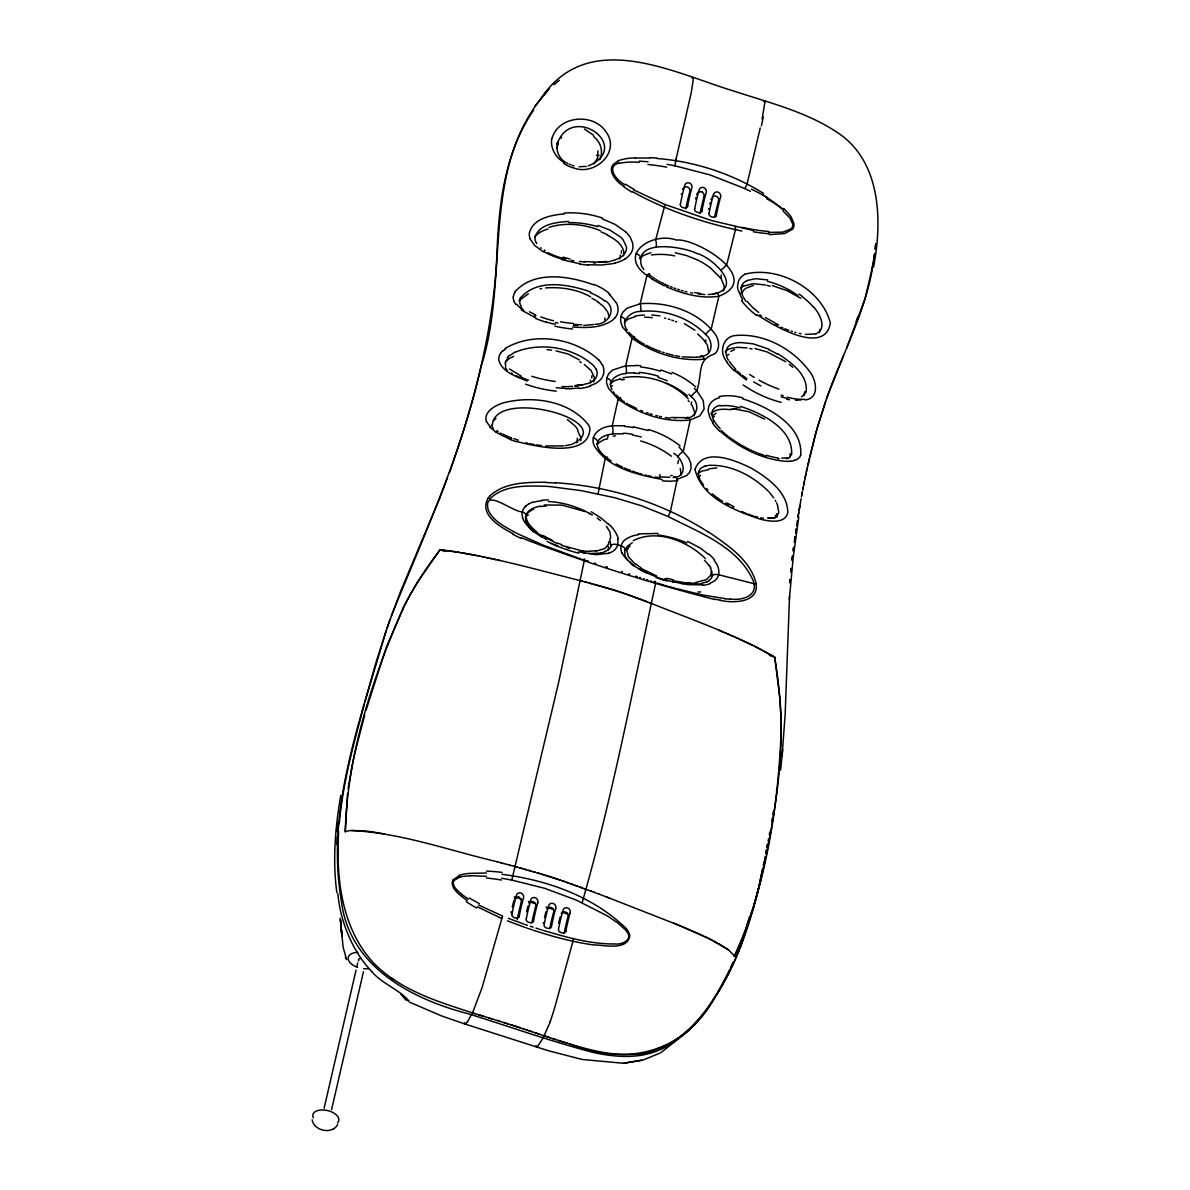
<?xml version="1.0" encoding="UTF-8"?>
<svg xmlns="http://www.w3.org/2000/svg" width="1190" height="1190" viewBox="0 0 1190 1190"><rect width="100%" height="100%" fill="white"/><g stroke="black" fill="none" stroke-linecap="round" stroke-linejoin="round"><path stroke-width="1.5" d="M379.952 833.164L376.709 832.613A111.577 61.136 13 0 0 362.891 830.724L351.362 830.516A21.256 11.647 13 0 0 345.264 831.706C347.376 754.609 372.143 679.312 402.681 609.131M475.137 1013.687C439.259 1002.129 400.093 990.601 373.065 962.413C341.113 927.352 335.967 877.179 338.644 831.617M338.005 851.445L338.005 849.794M338.02 848.143L338.034 846.507M781.101 733.189C777.799 809.155 765.914 886.758 734.334 956.448A18.267 10.011 13 0 0 733.635 955.094L728.711 950.022L718.953 943.73M610.738 537.821L609.979 532.019L606.394 526.278M764.783 102.697L762.106 119.223M604.981 320.363L604.817 317.938M790.205 456.023L790.175 453.702M621.418 253.292L621.388 250.644M789.52 596.398L785.147 714.684L782.053 756.081M789.342 599.284L793.195 557.649L798.788 516.981M875.23 249.528L875.691 244.396M339.239 823.733C342.794 782.975 353.846 743.408 364.318 704.004M789.937 579.604L789.625 582.817L789.922 579.813M875.26 248.546L875.721 243.786M819.791 329.466L819.583 331.564A11.082 8.791 54.5 0 1 819.315 332.546M780.566 770.168L782.723 749.566M790.71 572.033L791.038 568.924M591.817 378.078L591.861 375.847M790.755 571.602L791.097 568.404M608.611 317.671L608.7 316.689A11.32 9.535 21.9 0 0 608.298 313.699A14.28 12.064 21.6 0 0 607.391 311.512L603.449 306.41L597.707 301.873M347.51 793.373L345.293 831.736M792.005 560.431L792.57 555.656M792.094 559.612L792.466 556.518M793.165 550.881L793.566 547.697M708.764 352.582L707.485 345.576A19.873 16.437 35.2 0 0 706.592 343.88L703.826 339.998M793.239 550.316L793.626 547.221M340.742 795.307C335.327 827.437 332.412 860.325 336.874 892.768M794.28 542.298L795.039 536.839M874.144 257.947L874.784 253.321M794.623 539.754L795.084 536.571M526.263 515.627C525.757 522.648 532.094 527.78 536.794 532.019M776.505 791.395L776.832 789.149M681.141 474.87L680.249 468.577M348.12 788.687L352.151 765.378A664.288 549.423 28.5 0 1 355.066 752.095L364.75 714.878M795.56 533.194L796.08 529.565M873.549 267.11C882.4 221.087 881.24 161.795 837.924 132.849C806.761 111.905 769.766 102.876 734.498 91.288C673.882 72.932 591.683 29.2 543.488 94.769M795.753 531.796L796.229 528.628M534.979 237.346C538.981 223.839 556.786 222.218 568.523 221.429M796.616 525.921L797.464 520.476M797.999 517.174L798.728 512.726M798.029 516.847L801.108 498.744M772.86 814.704L773.381 811.52M799.1 510.495L799.844 506.048M771.685 821.502L772.206 818.512M711.114 574.651L711.099 571.661M873.49 262.574L865.026 298.794L846.596 348.239M556.697 148.452L558.363 143.38M769.275 834.949L769.826 831.959M610.708 545.63L609.845 538.609M801.763 495.293L802.253 492.601M801.435 496.944L802.447 491.529M768.591 838.638L768.13 841.092M542.194 930.089C565.89 937.036 590.136 944.265 615.037 943.953C621.701 945.009 633.675 939.564 626.758 931.621A19.858 17.166 38.4 0 0 625.3 929.717L617.818 922.964L607.197 915.824L576.153 900.027L544.499 888.261L511.789 880.079L558.735 681.989L584.632 559.003L584.305 559.895L582.46 559.285M767.014 847.012L767.58 843.978M802.759 489.908L803.265 487.231M767.431 844.751L766.97 847.206M765.706 853.766L766.434 849.957M765.854 852.992L766.286 850.716M651.763 276.645L649.279 274.741A5.682 0.952 -50.7 0 0 646.973 275.411L640.161 303.777L627.204 308.136L622.92 312.048L620.793 316.614L620.659 321.657L622.519 327.072L632.098 338.094L625.702 365.791L612.746 370.016L608.849 373.511L606.662 378.108L606.588 383.046L608.521 388.386L618.145 399.126L612.21 425.99A5.682 1.993 83 0 1 612.419 434.082C605.889 434.543 595.283 438.337 597.722 446.8M802.774 489.715L806.032 473.501M667.099 164.354L674.864 165.797L676.069 159.103M803.786 484.538L804.44 481.251M764.516 859.775L765.2 856.279M766.449 853.974C774.274 814.942 780.67 775.419 781.086 735.524A537.88 444.882 28.5 0 0 779.762 697.519L774.72 657.133L754.639 646.185M625.702 365.791A5.682 1.919 82.4 0 1 625.925 373.645C618.027 373.601 606.439 380.473 612.002 389.651M872.181 270.1C864.118 313.416 843.368 352.701 828.255 393.712M763.459 865.011L764.173 861.53M763.43 865.219L764.039 862.185M612.21 425.99C602.17 426.05 588.544 434.424 594.405 446.027C608.298 468.473 638.123 474.84 662.116 479.466M805.095 477.964L807.177 468.116M762.18 871.288L762.805 868.254M762.76 868.492L759.77 882.4M765.453 858.838L760.365 881.76A732.207 605.591 28.5 0 1 756.989 895.044L754.46 904.102M761.853 872.806L759.845 882.013M679.044 446.964L688.727 458.135L690.78 463.312L691.048 468.339L689.56 472.385L686.794 475.435L677.274 479.287L670.401 511.626L668.23 516.534L641.529 505.795L615.052 497.792L580.899 490.578L550.583 486.651A227.067 200.649 26.7 0 0 545.764 486.279C527.706 485.892 506.702 484.628 491.931 496.944A24.96 19.218 9.8 0 0 490.012 499.131M607.376 438.946L608.09 435.599M806.404 471.701L815.7 433.294L825.518 401.461M683.432 450.891L690.289 419.936L699.72 415.95L704.138 409.062L703.216 400.524L697.087 391.138M677.794 463.579L678.538 460.188M760.246 127.94L747.052 184.093A5.682 0.878 -62.5 0 1 744.776 188.556L710.132 174.945L674.864 165.797M640.161 303.777A5.682 1.755 81.7 0 1 640.503 311.438C630.923 311.066 619.737 321.092 627.249 330.21M807.891 464.829L809.379 458.284M694.127 415.875A11.439 9.193 33.2 0 0 694.603 413.763A11.974 9.639 32.8 0 0 694.573 411.904L692.268 405.82A23.235 18.728 32.7 0 0 691.137 404.124L691.613 402.027M688.951 394.336L691.152 396.568A5.697 1.026 -42.6 0 1 696.864 390.9C702.814 371.816 696.641 359.767 714.744 353.876C720.441 348.744 719.162 339.834 715.16 334.093C698.456 311.542 667.888 301.546 640.607 303.718M666.787 287.028C682.584 293.588 699.943 298.675 717.198 296.474A41.263 34.733 35.8 0 0 718.82 296.221C764.054 278.862 696.254 237.762 676.292 240.053C652.7 231.351 616.227 254.511 647.39 275.753M598.035 493.865L605.249 458.373A5.682 1.25 -52.7 0 1 607.391 458.358L605.16 456.588M610.678 545.808A5.682 3.109 13 0 1 617.58 544.722L617.64 544.47A15.931 12.733 43.1 0 0 617.61 539.07M758.729 886.937L759.577 883.248M324.111 1108.232L356.033 970.162M356.881 966.533L357.714 962.889M331.549 1109.72L363.471 971.65M759.369 884.14C752.348 915.214 742.679 945.871 728.206 974.342M705.477 342.17L705.908 339.894M758.432 888.171L753.687 906.929M701.684 356.42C713.36 355.051 713.42 340.608 705.551 334.39A5.682 0.833 -41.8 0 1 711.233 328.946L718.968 295.864A5.697 2.454 77.9 0 0 715.13 293.752C744.018 285.868 710.132 256.267 696.894 253.5C684.696 247.059 633.378 237.673 641.574 266.114M809.75 456.722L817.441 427.106L828.017 394.366M721.304 275.113C719.593 280.334 726.614 285.243 723.401 290.97M676.158 158.731L691.301 92.463L693.235 79.626L692.967 77.424L691.866 77.871M741.593 286.418L741.221 290.628L742.634 295.73M625.003 554.094A11.841 9.832 0.8 0 1 625.033 550.405L627.234 546.344L632.277 542.759M552.026 138.457C558.288 115.534 593.379 112.648 605.918 131.703C621.418 152.528 593.78 176.864 572.747 167.552M711.025 199.623L711.293 198.626M696.715 194.907L697.191 193.375M718.477 200.887L717.868 203.178A51.988 6.53 -72.2 0 0 714.61 217.264M553.618 912.209L553.29 913.459A52.048 6.53 -72.2 0 0 549.75 928.572M365.047 701.282L375.549 663.975M753.568 907.405L740.24 947.567M366.103 710.073L386.274 647.196L404.496 605.546A501.526 414.804 28.5 0 1 417.943 581.642L439.973 549.825L455.383 551.699M571.765 444.376C621.463 421.23 495.025 386.705 492.303 425.142M747.037 924.883L749.373 917.193M375.981 662.369L390.022 619.187M753.121 908.595L743.914 935.072L734.334 956.448M526.292 515.463L527.735 512.875L531.38 510.272M386.081 630.566C361.329 717.808 325.495 808.129 341.292 900.324C348.774 966.22 410.952 998.975 468.592 1013.835C509.796 1026.687 550.524 1041.205 592.263 1052.198C615.944 1057.642 642.228 1059.398 664.377 1047.661C695.347 1031.284 714.803 1000.076 729.708 969.508M557.798 142.235C573.535 103.352 632.902 147.01 588.232 165.931M549.661 1023.162L550.226 1021.57M386.81 628.647L400.405 591.906L439.646 498.342M791.633 454.639C793.224 428.266 761.005 412.975 740.299 406.34M449.493 472.623C474.974 400.152 494.817 324.751 497.182 247.594C499.264 200.039 505.943 150.223 533.641 110.105M826.455 398.754L843.606 355.408M549.527 1023.549L542.997 1038.156L537.151 1047.111M806.002 392.685C809.051 374.999 790.398 361.775 777.561 353.594M856.116 321.553L857.722 317.09M391.257 616.078C424.518 534.206 461.646 453.301 481.072 366.639C510.183 276.452 479.302 168.207 546.567 91.927M447.604 477.339L439.646 498.342M800.721 455.071C803.027 424.8 766.732 406.236 742.62 398.814M711.055 574.874L706.339 579.679L695.882 582.446M739.317 949.843C724.874 984.279 705.848 1019.473 674.12 1040.863A129.903 109.867 47.1 0 1 667.754 1044.79M502.567 916.017L482.039 987.774L472.757 1012.229M619.618 258.974L620.109 257.695A7.735 6.753 23 0 0 620.302 255.746L620.228 255.091M730.363 968.05L733.01 962.249M753.315 230.473L711.085 220.403L664.987 204.501L655.66 239.964A5.682 1.532 80.9 0 1 656.136 247.431M577.001 442.888L577.329 438.232M337.722 1124.371C332.516 1134.858 313.848 1131.065 312.167 1119.79M728.042 974.655L716.901 994.379M472.549 1012.645L467.387 1021.942M582.133 902.704C612.181 797.895 632.678 690.215 655.556 583.576A5.682 1.369 -71.4 0 0 654.143 582.088L653.727 581.955M520.818 297.574C537.761 278.222 569.46 284.47 590.642 291.952M514.496 898.807L516.594 897.037L518.795 897.052M515.106 291.669C534.355 270.1 569.594 276.006 593.617 284.841M714.536 998.083C683.878 1053.447 625.538 1066.463 569.742 1044.046M453.241 879.752L459.414 875.498M525.802 520.402A11.989 10.026 8.8 0 1 525.727 516.207A5.697 3.124 13 0 0 522.336 511.834C512.652 512.28 482.069 485.996 488.391 510.451C493.434 521.339 505.14 526.783 515.077 532.406A146.34 96.256 20.4 0 0 518.84 534.31L543.324 545.169L573.223 556.221M500.812 352.85L502.344 350.976M454.178 880.347L460.084 876.941M519.301 300.49L528.33 293.766M534.89 106.252L548.962 88.759L539.962 99.677M505.274 361.983L509.915 357.937M534.95 236.393L540.409 231.871M615.126 317.566L613.311 319.485A25.332 21.301 22.8 0 1 611.764 320.75C600.266 328.276 585.673 327.949 572.494 326.982M720.872 270.338L726.614 265.147L735.435 229.7A5.697 1.532 -77.6 0 0 735.227 226.799M710.861 413.867C715.889 408.378 724.308 408.973 731.062 409.717M593.914 163.997L597.618 158.002L597.93 150.803M639.566 258.617L643.731 255.314L650.87 252.726M624.334 322.148L628.335 319.024L635.252 316.614M610.039 383.968L613.951 380.964L620.734 378.688M740.909 293.29L743.036 291.535M596.711 444.048L603.434 439.958M524.969 506.91L525.846 506.018M490.161 495.605C505.006 482.218 526.813 482.307 545.645 482.262M713.673 415.28L715.964 413.213M743.215 290.494L745.327 288.62M594.271 379.729L593.468 380.458A21.346 17.389 20.4 0 1 591.088 382.079L587.711 383.686M697.95 473.531L701.907 471.062L708.347 469.812M493.434 420.531L495.903 418.642M553.96 84.728L559.33 80.325M509.781 355.706L512.786 353.519A31.193 29.661 15.5 0 1 514.764 352.27M660.866 1052.704L690.036 1029.484M630.016 545.898L626.907 549.453A7.527 6.307 24.4 0 0 626.743 549.929L628.35 556.756L635.668 564.566M625.583 550.241L628.231 548.471M505.229 348.373C533.953 331.37 575.053 337.871 599.106 360.258M699.899 479.258L698.932 476.654L700.494 475.643M708.913 580.765L706.324 582.252M776.49 517.159L774.199 518.245M698.069 192.274L701.505 191.605M625.211 258.825L625.895 258.364A26.567 23.041 22.3 0 0 627.785 256.891L630.7 253.634A17.865 15.5 21.9 0 0 632.946 247.327L632.649 243.072L630.432 237.688A27.891 24.514 18.9 0 0 625.643 231.767M530.309 510.198L531.96 509.216M526.977 515.716L528.39 514.854M633.199 540.662C657.133 528.538 687.508 541.167 705.551 558.601M619.484 257.992L621.745 256.505A16.586 14.697 25.1 0 0 625.181 252.816L626.044 250.882A11.364 10.056 19.5 0 0 626.401 246.717L623.129 239.8A25.288 22.327 17.2 0 0 620.258 236.795L609.741 230.012L597.915 225.431M727.283 355.245L728.994 354.367M528.509 504.039L532.763 502.061M611.69 386.259L612.448 385.843M796.393 459.757L797.716 458.953A18.847 12.956 53.9 0 0 798.624 458.254A16.377 11.201 59 0 0 799.873 456.871L800.32 455.978A13.759 9.178 64.4 0 0 800.736 455.071M743.051 286.21L753.166 283.681L765.497 284.99M667.679 1044.686L653.935 1050.651M514.824 352.359C540.334 341.783 573.149 346.974 593.602 365.628A19.635 15.991 21.1 0 1 595.015 367.561L595.878 369.004M746.249 288.114L753.404 285.451M745.059 274.131C778.349 265.608 821.576 288.739 830.352 323.026C824.64 357.179 770.272 323.487 757.063 314.74M730.853 351.333L734.438 349.607M713.658 416.946L714.402 416.589M333.111 1129.102L333.869 1128.73M617.848 161.617C603.985 166.838 615.483 182.011 623.902 186.161M532.094 509.945L533.537 509.335M747.186 280.453L755.739 278.683L767.654 279.933M659.751 1053.209L642.883 1060.111L623.411 1063.28L582.282 1059.487L548.307 1050.711L465.231 1024.114L441.713 1015.977L409.33 1002.069M709.999 583.279L714.06 581.196A16.154 13.06 39 0 0 718.611 574.74L718.626 574.487A15.663 12.748 37.8 0 0 718.418 568.537A20.334 16.853 35.7 0 0 716.633 563.941L714.268 560.49M704.421 466.376L705.462 466.034M815.953 333.81C827.6 329.095 819.702 313.357 813.767 307.199M619.231 162.941C604.817 166.704 617.357 181.505 625.241 184.777M589.898 385.843L594.926 383.775A28.739 23.458 21.6 0 0 597.588 382.183L599.269 380.83A18.579 15.277 22.3 0 0 602.452 364.661M609.072 553.201L596.339 554.704L578.429 551.922M549.111 227.305C565.8 222.069 584.32 224.166 600.355 230.667M815.686 333.899L805.362 334.405M615.275 263.005L619.782 261.562A33.692 29.185 22 0 0 625.241 258.855M719.548 397.757L718.091 398.174A24.306 19.709 34.7 0 0 714.149 399.929L713.018 400.732A17.627 14.221 33.3 0 0 708.214 411.204L709.82 417.378L713.227 423.328M604.416 439.646L606.394 439.155M720.054 405.255L718.344 405.775A17.642 14.042 33.7 0 0 715.502 407.188L715.101 407.486A12.079 9.609 34.6 0 0 711.828 414.566M793.923 460.709L790.428 461.348M701.52 356.464L700.315 356.747A5.682 2.514 77.8 0 1 704.242 358.859M570.947 444.599L565.533 445.67M595.312 324.186C608.611 324.84 617.64 308.344 604.981 300.534M610.202 261.413L604.193 262.44M540.037 288.902L541.658 288.545M685.366 418.211C697.563 418.374 700.657 403.529 691.345 396.776M708.913 468.845L716.782 467.908M622.92 377.795C646.14 373.571 671.993 381.737 688.266 398.888M805.199 399.929C820.416 398.234 816.072 378.777 808.977 370.67C792.361 348.566 764.114 333.319 736.223 335.446C722.33 335.982 718.418 353.237 727.358 362.31M638.39 533.894L657.891 533.447M623.411 1063.28L641.841 1060.186M586.224 166.392L579.024 166.749M600.935 553.082L590.642 553.499M593.736 324.498L583.725 325.48M713.286 294.079L708.184 294.525M700.746 583.844L690.631 584.35M540.736 506.524L546.418 505.988M613.177 436.15L615.394 435.823M582.401 384.742L574.934 385.738M595.893 551.208L604.892 548.53L608.521 544.217A7.601 6.292 33 0 0 608.64 543.592L608.611 541.718M574.666 385.768L582.044 384.772M640.889 311.393C664.228 309.147 689.129 317.447 705.551 334.39M576.54 386.229L577.849 386.066M563.941 445.863L545.6 446.012M544.142 504.977L562.037 505.125L585.287 511.581M639.06 1053.938C607.822 1057.27 577.343 1046.412 548.054 1037.1M702.859 584.87L687.508 584.617L667.426 580.616A102.519 67.309 20.6 0 1 659.468 578.176L642.779 571.26L631.265 564.134M579.009 388.044L571.661 388.505M684.934 417.66L671.19 417.512M696.284 357.342L682.301 356.881M606.201 261.547L598.942 262.187L606.513 261.532M541.986 500.127L548.278 499.889M545.645 287.921C560.981 286.85 577.12 289.185 590.627 296.86M564.402 213.888C551.387 215.018 532.852 218.261 529.312 233.225A16.229 13.893 -1.4 0 0 530.234 238.982M351.362 830.516C401.194 832.881 448.898 850.434 497.167 861.739M635.475 158.062L649.933 158.032M781.696 458.12L787.497 457.882M768.323 517.933L774.259 517.724M767.729 517.947L773.485 517.784M469.872 875.647L486.472 876.286M740.106 342.452L753.166 343.836L768.695 349.072M788.197 461.482C762.82 460.113 738.678 447.589 719.861 430.944M590.195 551.565L588.544 551.55M568.418 386.705L561.963 386.557M599.195 262.157L584.335 261.562M593.453 262.945L595.536 262.96M669.791 477.279L659.498 476.818M596.413 155.444L599.135 155.518M634.359 373.214L639.432 373.511M769.35 234.653L784.567 233.567L792.451 229.283A9.237 7.824 44.5 0 0 793.983 223.675L791.008 216.625L783.779 208.369M735.241 409.137L749.031 411.785L764.59 419.103M731.077 408.988L737.205 409.196L733.278 409.048M635.534 365.375L640.592 365.702M704.867 294.525L698.039 293.96M486.517 873.014L469.485 873.371A45.949 40.713 20.8 0 0 459.325 875.305M574.056 324.468L581.806 324.781M577.686 325.465L573.625 325.242M639.253 161.141L648.044 161.751M565.533 388.446L556.206 387.717M730.229 599.001C740.314 600.697 757.004 596.8 754.014 583.71A24.707 17.731 42.3 0 0 753.404 581.181C738.633 546.85 699.155 532.495 668.23 516.534M623.471 433.859L615.081 433.829A47.288 38.601 24.5 0 0 612.79 433.948M768.814 232.422L782.946 232.139L791.127 228.807A7.11 6.069 42.1 0 0 792.793 224.166L789.937 218.023L782.946 210.942M624.452 425.767L615.2 425.708A53.476 43.435 24.3 0 0 612.701 426.02M651.763 314.963L659.929 315.856M555.507 482.738C609.637 486.234 662.711 502.849 708.496 532.153M588.053 264.73L601.53 265.013L611.749 263.808A54.413 46.648 20 0 0 615.289 263.05M656.582 158.463C694.395 161.349 731.419 173.368 763.593 193.434M725.037 598.6L703.082 595.104L676.723 588.723M683.967 582.535L673.213 580.779M778.275 458.686L779.123 458.775M659.736 477.696L654.916 477.041M501.942 874.308C547.251 880.064 593.423 896.457 626.461 928.736A21.405 18.326 41.2 0 1 628.008 931.026L629.436 934.209A9.728 8.3 41.7 0 1 629.822 936.099C626.907 951.107 603.657 944.83 593.2 944.875C572.94 942.093 553.142 936.664 533.715 930.372M541.614 445.61L536.288 444.882M670.238 418.24L665.329 417.541M547.117 349.592L551.565 350.158M720.411 600.4C733.397 603.36 758.923 602.705 756.111 583.933A5.697 2.975 -7.5 0 0 753.999 583.68L718.582 574.74A5.682 3.109 13 0 0 712.141 575.96M694.35 292.547L700.375 293.409M582.862 551.104L561.516 545.347M680.561 583.308L683.268 583.695M747.037 347.956L737.607 347.287L730.348 348.566A14.979 12.406 36.7 0 0 725.29 351.794M501.555 878.25L511.789 880.079M579.827 263.764L562.126 259.747M763.459 518.275L760.737 517.784M457.362 552.011L459.355 552.338M584.781 552.829L580.794 552.115M679.609 356.479L675.102 355.632M633.452 426.868L648.119 430.512M461.318 552.666L476.491 555.522M714.491 599.477C649.041 582.758 584.052 562.23 521.086 537.702M675.191 252.756L686.749 255.642L697.623 260M632.336 434.945L641.217 436.968M381.023 833.357L382.094 833.55M534.161 444.539L529.937 443.721M383.165 833.759L384.221 833.952M690.661 292.755L692.506 293.112M741.876 231.038C703.811 222.917 666.281 210.496 632.173 191.545M754.906 348.506L767.193 351.957L785.683 361.715M555.968 350.857L568.165 354.055L579.381 359.901M801.004 333.736L799.219 333.364M651.659 476.461L648.371 475.777M478.41 555.923L480.344 556.31M571.111 260.253L573.863 260.833M482.262 556.712L484.211 557.128M555.552 322.535L557.917 323.04M486.145 557.545L488.079 557.961M659.647 416.396L661.536 416.812M672.335 581.702L675.087 582.312M490.012 558.378L491.946 558.794M493.865 559.226L495.784 559.657M497.688 560.088L499.577 560.52M772.355 285.63L787.051 290.628L800.751 298.318M749.819 348.477L752.125 349.012M525.757 442.784L527.839 443.275M673.287 355.23L669.673 354.322M787.438 398.531L781.086 396.805M552.755 323.561L555.299 324.171M664.511 318.042L665.597 318.325M645.069 474.988L646.72 475.39M685.098 291.461L686.957 291.922M766.955 285.332L770.227 286.21M757.718 517.085L755.204 516.415M655.854 415.459L657.743 415.95M783.228 395.66L781.324 395.154M582.49 581.181C535.322 569.43 488.376 555.507 439.973 549.825L445.268 551.52M580.095 580.556L612.404 589.615A253.515 138.903 13 0 1 624.393 593.527L651.48 603.449M584.826 581.806L587.131 582.416M496.706 861.62L501.273 862.839M500.35 862.586L504.01 863.568M589.422 583.026L591.668 583.636M503.831 863.524L509.454 865.041M509.32 864.996L517.159 867.123M563.108 257.174L569.951 259.033M514.02 866.275L542.744 874.471A351.734 192.721 13 0 1 559.36 879.797L591.653 891.37M593.914 584.245L598.347 585.48A285.868 156.619 13 0 1 634.121 596.904L646.988 601.723M675.385 588.366L668.721 586.477M519.48 867.763L521.77 868.402M794.771 332.233L795.961 332.56M668.765 354.084L666.058 353.311M524.046 869.042L526.307 869.667M666.98 579.188L664.913 578.608M528.553 870.307L530.799 870.946M681.394 290.434L683.239 290.955M640.116 473.62L641.767 474.096M533.031 871.586L535.262 872.24M667.382 586.09L664.704 585.302M668.334 319.069L669.97 319.56M537.478 872.895L539.725 873.564M663.38 584.915L660.703 584.111M572.345 165.365L573.863 165.841M659.468 583.74L657.415 583.115M541.956 874.234L560.163 880.05M478.157 1014.624L488.971 1017.956M483.467 1016.26L474.304 1013.434M488.882 1017.926L491.738 1018.804M606.022 566.678L607.465 567.124M491.039 1018.581L497.494 1020.574M650.171 413.808L652.061 414.388M765.096 455.651L766.464 456.082M753.3 515.85L751.381 515.24M594.45 563.093L595.848 563.524M655.363 582.475L654.143 582.088M497.241 1020.514L499.978 1021.362M566.901 1043.184L558.408 1040.506M541.048 929.732L539.353 929.197M499.636 1021.243L518.186 1027.149M503.92 1022.582L508.175 1023.921M588.366 561.174L586.328 560.535M660.777 369.897L671.562 373.943M658.219 377.379L667.173 380.696M636.814 472.594L638.465 473.114M651.629 581.3L650.38 580.899M538.207 928.84L535.946 928.111M621.463 571.512L622.504 571.855M769.439 655.437L774.72 657.133C735.078 634.359 691.524 619.529 649.219 602.586M514.288 896.948L521.354 899.209M528.42 901.47L535.485 903.731M546.076 907.137L553.142 909.398M561.963 912.224L569.028 914.5M510.956 1024.813L516.43 1026.583M664.258 352.746L662.458 352.166M617.58 544.722L621.15 545.853A5.697 3.124 13 0 1 625.018 550.405M647.881 580.095L646.676 579.709M677.705 289.274L679.549 289.869M791.186 331.118L792.376 331.504M516.073 441.356C533.15 445.744 589.258 459.682 589.928 428.296A19.471 15.47 21.3 0 0 588.901 425.499C569.995 400.465 532.48 395.363 503.385 402.845C495.516 405.329 483.571 411.443 486.264 421.572M628.736 573.863L629.778 574.205M643.567 578.697L644.34 578.95M635.743 576.139L637.304 576.659M639.655 577.418L640.443 577.671M516.653 1026.658L519.926 1027.714M552.725 1038.647L555.566 1039.584M580.601 558.69L578.756 558.08M533.105 927.189L530.279 926.251M518.78 1027.357L523.407 1028.859M532.57 929.985L528.524 928.631M523.035 1028.755L525.132 1029.439M525.162 1029.454L527.289 1030.168M526.872 1030.019L531.543 1031.581M545.169 1036.148L549.899 1037.71M576.912 557.456L574.145 556.533M528.613 1030.585L544.693 1035.984M544.202 1035.821L547.058 1036.773M671.74 320.14L673.6 320.764M535.545 1032.92L539.011 1034.08M763.712 455.19L758.119 453.167M562.364 880.793L564.551 881.552M527.438 925.284L525.177 924.511M602.259 218.915L614.977 224.315L625.598 231.797M635.163 472.043L632.604 471.151M527.378 928.23L526.233 927.843M646.423 412.528L648.297 413.183M566.723 882.296L568.88 883.054M524.046 924.124L508.383 918.338M525.073 927.441L507.446 920.837M527.14 379.536L528.494 380.012M748.034 514.08L750.102 514.809M571.036 883.813L573.193 884.587M660.673 351.556L658.888 350.901M527.111 381.068C516.802 376.561 501.615 372.217 498.714 359.663A13.908 10.814 -18.5 0 1 500.886 352.88M674.046 287.995L675.875 288.649M575.365 885.36L577.537 886.148M579.723 886.952L581.94 887.755M788.777 330.299L784.879 328.812M656.627 575.945L640.696 568.225M584.171 888.573L586.417 889.421M591.162 891.176L594.36 892.381M630.774 470.481L628.96 469.797M598.719 894.017L599.656 894.374M593.602 892.098L607.183 897.215M608.149 897.587L681.647 926.37M606.26 896.873L608.759 897.825M511.819 438.5L510.703 438.069M675.444 321.449L676.664 321.925M657.996 350.574L655.348 349.533M524.463 378.539L525.802 379.045M510.51 439.378L508.041 438.396M584.409 129.056L593.572 135.244M670.416 286.582L672.231 287.296M745.966 513.307L741.831 511.611M628.052 469.44L626.252 468.711M640.86 410.401L642.704 411.145M664.987 204.501L633.467 189.805M673.763 923.128L709.076 938.613L728.191 949.635M755.516 452.111L756.825 452.646M557.456 543.8L540.186 534.607M502.329 915.928L478.573 904.995M523.169 378.004L520.61 376.918M654.47 349.176L652.745 348.432M719.043 630.313L722.642 631.831M683.03 926.965L697.816 933.347A282.06 154.536 13 0 1 702.978 935.697M501.555 918.427L477.354 906.81M535.961 318.057L521.205 309.921M724.442 632.589L726.257 633.363M667.337 285.288L668.616 285.853M624.467 467.953L625.36 468.325M728.072 634.151L729.901 634.939M569.445 164.205L570.873 164.83M780.982 327.146L782.916 327.994M731.716 635.728L733.546 636.516M752.928 450.98L754.222 451.546M735.361 637.319L737.175 638.108M687.612 541.376L700.003 547.921L708.764 554.525M738.975 638.911L752.898 645.337M651.882 348.06L650.171 347.272M534.429 315.558L535.56 316.064M664.779 284.142L666.058 284.722M622.697 467.164L620.942 466.346M636.65 408.572L628.662 404.496M750.325 449.79L751.619 450.4M744.776 188.556L750.488 191.278M664.02 285.779L652.209 279.248M704.659 936.485L717.198 942.763M647.241 573.134L643.671 571.364M649.323 346.87L647.643 346.052M663.529 283.547L661.045 282.298M747.751 448.541L749.031 449.18M620.079 465.93L618.443 465.126M698.218 260.283L699.958 261.175M775.196 324.379L777.115 325.331M746.874 448.095L745.133 447.202M521.056 375.981L509.394 368.93M684.354 323.65L694.96 330.24M529.446 311.765L535.991 315.142M607.391 235.129C614.1 238.729 621.73 243.355 623.679 251.254A12.153 10.546 20.3 0 1 623.367 255.835M732.549 507.193L733.576 507.728M519.004 897.141L521.339 899.744L521.027 903.121A52.018 6.53 -72.2 0 0 517.248 919.528M645.977 345.189L646.81 345.621M778.587 324.944L765.334 317.507M513.336 533.864C500.93 527.408 478.44 514.824 488.168 498.045A5.712 3.406 34.1 0 1 490.042 499.146M617.684 464.725L616.167 463.921M588.842 513.143L592.367 515.002M700.538 261.488L702.264 262.425M743.393 446.265L744.271 446.741M658.62 280.989L659.825 281.658M727.06 502.998L733.947 506.806M753.657 381.901L760.901 385.917M591.207 511.774L600.92 517.903L608.581 524.403M546.389 539.501L543.785 538.029M643.537 343.851L644.34 344.312M742.53 445.789L740.82 444.822M642.064 570.516L638.941 568.701M579.827 361.775L581.285 362.623M727.462 504.382L728.473 504.962M702.829 262.752L709.433 267.051M642.734 343.389L639.818 341.604M739.972 444.331L737.443 442.799M656.255 279.62L657.43 280.319M543.146 251.745L534.548 245.348L530.175 239.012M725.469 503.191L726.465 503.801M542.015 537.151L532.793 530.829M626.505 403.217L627.576 403.871M337.915 893.779C340.028 920.361 352.329 951.688 372.306 972.141M544.291 250.093L545.065 250.569M542.521 537.27L536.125 532.942M736.595 442.278L734.944 441.207M468.473 899.179L461.214 894.017M655.095 278.906L652.849 277.419M722.509 501.347L720.56 500.068M611.095 460.932L608.388 459.087M638.941 341.039L635.995 338.971M734.126 440.657L730.288 437.98M495.903 432.119L489.596 426.927M623.381 401.179L624.393 401.878M390.707 977.615L393.607 979.578M467.224 900.622L459.965 895.044A31.595 27.742 18 0 1 453.42 887.8M746.309 380.012L734.334 370.358M719.608 499.413L716.901 497.48M746.904 378.718L741.98 375.088M799.085 294.049L802.551 296.593M584.29 364.527L591.058 370.462L594.405 377.602A12.138 9.951 21.9 0 1 593.631 381.916M498.119 431.598L496.825 430.631M759.77 314.815L761.615 316.153M621.388 399.751L622.37 400.48M567.392 419.564L575.395 426.243L578.028 430.14M597.202 518.096L600.593 520.61M709.954 267.438L720.59 278.073M716.097 496.885L713.732 495.04M728.444 436.581L729.366 437.28M635.579 338.659L634.791 338.049M620.674 399.2L618.145 397.088M620.258 398.873L620.332 398.933A5.682 1.071 -51.3 0 0 618.145 399.126C638.718 413.748 664.913 423.015 690.289 419.936A5.682 2.618 78.1 0 0 686.332 418.032M632.232 338.213C651.495 352.418 675.89 360.63 699.884 359.529A44.104 35.998 32.1 0 0 704.302 358.993M727.521 435.867L725.736 434.41M712.2 493.791L712.959 494.415M697.712 334.018L698.709 334.866M633.928 337.35L628.841 332.352M789.282 364.318L792.778 367.249M740.418 373.809L737.398 371.176M673.837 453.36C683.447 458.879 688.98 476.744 673.198 477.562A5.682 2.796 79.8 0 1 677.274 479.287M604.862 456.32L603.985 455.547M724.874 433.681L723.163 432.163M699.199 335.297L703.394 339.507M609.741 294.614L616.271 302.796M617.863 396.835L617.03 396.047M694.306 388.342L696.864 390.9M603.687 455.279L602.854 454.476M721.527 430.616L722.33 431.39M372.336 972.185C382.362 983.803 398.457 989.113 408.572 1000.552M616.747 395.794L615.706 394.723M707.871 489.863L706.548 488.495M734.602 368.424L735.97 369.807M566.752 912.7L568.121 915.229L567.704 917.892A51.453 6.456 -72.2 0 0 564.075 933.495M602.423 454.03L601.59 453.152M688.207 400.643L689.099 401.61M768.963 491.887C753.478 476.179 731.642 464.531 709.136 465.32A26.106 19.799 32.1 0 0 705.506 466.123M769.632 492.63L773.693 497.866M601.277 452.795L600.4 451.724M526.991 525.296L524.165 521.324A20.542 16.928 21 0 1 523.035 518.87L522.574 517.62M614.457 393.295L613.341 391.837M643.879 269.476L641.975 266.783M577.775 431.137L580.988 437.905A12.168 9.669 20.6 0 1 580.75 440.731M703.498 484.985L701.46 482.114M600.117 451.367L599.12 449.865M401.045 994.245L405.775 999.883L408.631 1000.894A9.223 1.666 41.3 0 0 408.75 1000.701M745.937 301.382L743.14 296.801M528.42 525.43L527.334 523.793M521.265 306.306L520.179 304.432A10.502 8.062 -32.5 0 1 519.926 301.055M515.791 304.566L514.199 301.799M536.794 243.519L536.214 242.611M742.501 299.88L737.845 289.349A19.635 16.72 37.5 0 1 737.592 285.659L738.544 281.033A18.966 16.139 40.1 0 1 745.089 274.176M709.418 565.369L710.772 567.764M701.103 481.534L700.464 480.388M775.24 500.35L775.82 501.421M346.602 959.661L343.211 947.523L340.087 918.234M453.643 887.71L452.602 885.3A8.3 7.289 18.5 0 1 453.182 879.722M728.31 360.109C725.037 355.215 724.993 347.168 731.106 344.505A25.63 21.212 37.6 0 1 740.15 342.631M713.955 421.052L713.375 419.891M602.095 364.75L600.534 362.132A26.18 21.688 21.3 0 0 599.12 360.258M598.689 449.121L598.005 447.648M535.961 242.165L535.545 241.243A11.052 9.297 -20.9 0 1 535.069 237.346M345.606 957.623L346.126 958.724L345.383 957.147M776.564 502.909L777.516 505.185M505.839 366.029L505.274 363.843M713.033 419.103L711.873 414.566M621.82 552.919L621.403 551.684A15.753 13.164 12.4 0 1 621.135 545.853A15.708 13.149 11.3 0 1 623.857 540.855L624.259 540.364A29.081 24.425 13.1 0 1 638.599 534.682M777.62 505.497L778.766 512.533L776.624 517.055A10.874 7.557 55.7 0 0 776.787 516.401L776.728 513.649M698.932 476.654L698.53 474.081M590.359 380.16L590.582 381.529A7.765 6.367 21.8 0 1 590.493 382.838M536.095 1045.579L536.333 1046.739A32.517 3.808 -72.2 0 0 537.151 1047.111M340.727 922.191L341.917 936.069L340.712 922.101M340.637 921.179L340.519 919.483L340.652 921.253M338.005 853.096L338.02 854.747M775.315 515.404L775.315 516.222M804.574 392.328L804.574 393.488A11.008 8.211 59.2 0 1 804.217 395.645M313.372 1117.856A13.283 7.274 13 0 1 326.848 1110.404A13.283 7.274 13 0 1 337.514 1122.78M539.992 534.86A53.297 43.524 28.3 0 1 536.571 532.257M561.68 544.633A109.837 81.426 29.5 0 1 557.664 543.101M588.514 551.372A53.669 41.501 31.6 0 1 582.847 550.925M595.759 550.762A51.676 41.977 36.4 0 1 590.091 551.044M696.031 582.951A54.874 45.413 29.3 0 1 690.602 583.323M690.438 582.936A55.023 43.048 24.2 0 1 683.982 582.698M673.302 579.857A103.872 77.558 22.3 0 1 667.159 578.266M664.6 580.185A113.496 88.447 23.1 0 1 656.151 577.522M640.875 567.63A51.81 42.543 20.8 0 1 636.1 564.164M465.32 1024.084A32.948 3.838 -72.1 0 1 464.457 1022.627M467.477 1021.556A38.169 4.448 -72 0 1 465.349 1024.01M874.278 254.556A313.267 262.559 39.1 0 1 871.868 269.996M654.054 1050.874A94.873 79.284 40.8 0 1 639.164 1054.236M336.904 844.662A368.751 315.662 35.5 0 1 337.231 836.689M336.889 831.155A389.457 320.794 45.3 0 1 337.543 823.257M336.547 831.022A376.724 303.941 49.1 0 1 337.216 823.093M368.945 968.615A14.235 7.795 13 0 1 363.545 968.72M357.446 967.321A14.235 7.795 13 0 1 348.164 958.218A14.235 7.795 13 0 1 357.982 952.357M358.726 960.91A3.793 2.083 13 0 1 361.329 958.411M774.63 657.133A571.988 473.085 28.5 0 1 781.235 733.204M402.562 609.057A523.793 433.22 28.5 0 1 440.047 549.869M700.702 591.951A48.046 34.153 25.3 0 1 697.89 591.995M572.866 938.479A5.697 1.428 -77.6 0 1 572.97 941.245L555.09 1006.234A40.133 3.748 -72.3 0 1 550.241 1021.63M486.472 871.095A201.705 185.908 25.4 0 1 502.076 872.374M476.61 908A116.858 99.945 20.2 0 1 466.331 901.723M488.212 498.06A28.158 21.569 6.4 0 1 490.221 495.635M545.66 482.515A227.231 201.913 25 0 1 555.507 483.006M520.729 538.207A140.48 93.237 16.8 0 1 512.935 534.34M708.526 532.109A229.611 202.359 38 0 1 712.661 534.741C730.02 546.865 749.834 560.639 755.814 582.163A27.742 19.739 44.2 0 1 756.126 583.859M730.303 599.21A97.55 63.71 28.1 0 1 725.097 598.823M720.322 600.117A145.358 91.184 30.5 0 1 714.431 599.18M567.928 163.714A22.402 19.159 -7 0 1 557.917 142.264M564.372 162.733A28.53 23.77 10.8 0 1 551.818 138.427M572.702 167.656A30.405 25.57 10.3 0 1 563.763 163.491M633.854 189.21A101.79 85.442 22.4 0 1 625.643 184.242M619.365 163.342A60.407 53.491 20.1 0 1 639.209 162.42M647.91 164.458A240.097 220.76 25.6 0 1 666.727 167.15M649.933 157.645A187.812 172.61 20.1 0 1 656.597 158.062M617.521 160.948A52.955 47.6 17.7 0 1 635.46 157.883M631.845 192.021A96.093 82.095 19.6 0 1 623.515 186.607M751.381 189.165A235.412 217.74 44.3 0 1 767.431 197.57M766.791 198.76A116.932 105.583 42 0 1 783.734 209.901M768.948 233.716A157.139 129.412 34.8 0 1 753.3 231.753M768.904 231.514A174.216 136.805 33.3 0 1 742.024 227.32M762.82 195.026A116.799 100.882 44.7 0 1 782.841 209.485M635.743 253.5A5.697 2.811 13.7 0 1 640.101 257.858M715.086 293.632A35.313 29.824 37.1 0 1 713.256 293.975M667.04 286.403A93.43 68.41 25 0 1 664.303 285.183M652.373 279.04A58.429 49.102 23.9 0 1 647.583 275.574M620.793 316.614A5.697 3.049 13.2 0 1 625.003 321.181M632.098 338.094A5.682 0.982 -50.7 0 1 634.255 337.618M805.02 391.793A12.599 7.75 76.4 0 1 801.42 396.805M801.554 399.632A43.033 27.474 38.6 0 1 795.619 400.227M789.52 399.751A43.033 27.474 38.6 0 1 786.724 399.215M778.944 389.145A85.13 51.914 33.6 0 1 758.982 380.175M754.252 377.438A85.13 51.914 33.6 0 1 749.64 374.523M734.899 368.171A37.5 30.419 36.6 0 1 729.336 361.299M768.532 349.548A91.883 82.541 48.7 0 1 777.338 354.055M734.096 370.581A46.351 37.887 35.4 0 1 727.016 362.489M781.116 402.324A93.445 69.332 36.5 0 1 743.125 384.95M804.871 399.319A52.925 33.261 33.5 0 1 787.289 397.207M700.285 356.688A38.734 31.044 30.4 0 1 696.254 357.283M513.396 296.756A14.667 11.974 -17 0 1 515.255 291.728M514.303 301.769A15.202 12.465 -9.1 0 1 513.217 296.756M593.825 284.351A56.302 49.787 18.7 0 1 608.849 292.918M608.388 293.424A38.839 33.38 20 0 1 609.756 294.599M616.39 302.751A17.969 15.202 21.9 0 1 615.23 317.626M572.554 329.005A97.952 72.902 14.5 0 1 554.882 326.149M552.696 323.814A90.291 61.493 13.9 0 1 546.299 322.029M546.225 322.222A78.748 52.896 14 0 1 535.693 318.474M522.113 309.192A29.408 21.569 10.1 0 1 516.594 304.224M519.435 301.115A10.16 8.241 -24.3 0 1 520.521 297.485M523.808 310.352A22.506 16.571 2.9 0 1 520.967 307.377M553.484 320.764A71.147 44.595 13.7 0 1 540.796 316.912M573.506 323.487A90.351 64.364 13.4 0 1 560.549 321.761M590.329 292.755A48.18 41.114 19.4 0 1 604.609 300.906M541.272 248.175A29.423 22.461 11.1 0 1 540.706 247.728M565.592 259.108A62.892 45.696 13.6 0 1 548.01 252.726M585.019 262.068A92.151 72.412 14.3 0 1 579.456 261.384M611.288 260.982A39.27 34.302 21.2 0 0 616.792 259.182A29.453 26.002 23.5 0 0 619.469 257.977M568.612 222.604A88.402 80.489 16.2 0 1 597.544 226.65M564.298 213.025A94.397 87.882 18.8 0 1 602.542 218.067M588.068 265.087A100.168 79.492 15.3 0 1 579.798 264.12M562.305 259.167A69.377 51.185 14.6 0 1 543.384 251.447M758.685 312.435A55.945 45.77 39.6 0 1 747.246 301.501M741.415 286.329A13.388 11.483 43.2 0 1 747.246 280.572M767.491 281.346A84.505 73.364 46 0 1 798.088 295.611M802.372 296.846A63.814 58.355 52.2 0 1 813.618 307.317M756.587 315.409A58.994 49.861 38 0 1 741.459 300.505M606.662 378.108A5.697 3.243 12.8 0 1 610.782 382.853M666.385 383.15A65.272 54.145 32.1 0 1 687.448 395.913M639.432 372.411A84.416 76.086 32.4 0 1 658.501 376.278M626.119 373.258A53.52 45.607 26.9 0 1 634.33 372.857M626.133 366.059A59.783 49.95 25.2 0 1 635.579 365.747M640.592 366.966A91.838 79.923 29.3 0 1 660.435 371.25M672.082 372.44A70.835 62.847 31.6 0 1 695.704 386.899M675.697 417.839A67.384 49.028 25.5 0 1 674.596 417.764M712.349 576.049A12.51 9.922 37.3 0 1 708.794 580.601M710.311 567.928A13.819 10.903 45.6 0 1 712.051 575.752M704.465 560.326A32.948 28.396 35.3 0 1 708.928 565.637M657.787 535.009A98.458 91.258 27.8 0 1 686.942 542.952M709.091 554.198A38.586 33.811 32 0 1 714.684 560.237M493.642 429.114A16.526 11.722 -10 0 1 491.887 425.217M501.273 433.591A34.079 19.204 13.6 0 1 500.38 433.056M510.956 437.727A48.597 27.444 13.6 0 1 502.805 434.038M518.409 440.166A65.629 38.452 13 0 1 513.857 438.634M515.954 441.594A74.048 47.035 13.3 0 1 510.376 439.601M508.175 438.188A57.328 36.087 13.3 0 1 498.164 433.324A43.777 28.352 12.6 0 1 496.066 432M490.354 426.526A22.431 16.154 6.3 0 1 486.651 421.498M525.608 516.163A13.536 11.617 20.7 0 1 530.175 510.049M527.14 523.853A15.857 13.135 14.8 0 1 525.697 520.417M533.566 531.945A32.904 25.883 22.9 0 1 528.048 526.337M558.095 546.433A79.001 51.408 27.3 0 1 547.088 541.346M569.326 548.367A85.948 53.967 27.3 0 1 566.633 547.474M604.803 551.833A27.444 20.706 36 0 1 600.846 552.889M611.125 546.046A14.786 11.335 39 0 1 604.624 551.446M617.818 544.841A18.817 14.964 43.9 0 1 608.982 553.023M578.459 553.112A98.532 65.45 27.9 0 1 551.476 543.473M552.681 540.513A83.478 54.413 27.4 0 1 543.101 535.515M533.284 530.338A38.511 29.572 26 0 1 527.527 524.983M522.633 517.62A15.5 12.926 18.7 0 1 522.336 511.819A15.47 12.926 17.1 0 1 524.998 506.94M531.752 508.904A31.535 28.218 32.3 0 1 540.647 506.152M525.876 506.048A20.617 17.329 20.3 0 1 528.553 504.084M532.956 502.448A40.609 34.941 26.2 0 1 542.119 500.737M548.352 501.511A90.752 82.467 37.7 0 1 590.121 513.827M608.774 524.195A28.605 24.142 40.3 0 1 618.458 538.951M627.814 560.297A21.033 17.3 9.2 0 1 624.81 555.12M634.33 566.038A35.298 27.742 16.4 0 1 629.688 562.111M666.757 580.854A88.12 57.12 20.2 0 1 661.253 579.203M690.319 583.16A66.075 43.866 20.9 0 1 686.749 582.892M706.146 581.999A28.411 21.465 27.4 0 1 701.579 583.264M710.222 583.65A35.135 27.965 31.7 0 1 703.007 585.316M631.845 563.495A30.018 23.934 18.1 0 1 621.954 552.889M505.363 363.813A10.502 7.452 -31.9 0 1 508.13 358.012M507.238 370.373A17.701 12.912 -12.5 0 1 505.363 367.175M520.075 377.557A37.039 21.926 12.5 0 1 516.415 375.862M512.176 373.437A37.039 21.926 12.5 0 1 511.566 373.035M555.239 381.44A83.821 50.545 13.2 0 1 531.766 376.293M572.479 386.393A72.233 55.231 15.3 0 1 568.389 386.512M586.774 383.626A44.134 34.956 17.2 0 1 577.686 385.575M596.116 368.945A12.897 10.517 20.6 0 1 594.331 379.774M507.312 357.536A18.638 16.809 -3.5 0 1 509.394 355.349M502.805 351.288A24.797 20.691 -8.8 0 1 505.676 348.804M590.151 386.274A53.297 42.914 19.4 0 1 579.143 388.505M571.706 388.743A85.13 64.528 15.5 0 1 565.562 388.699M556.325 391.153A92.21 65.257 13.9 0 1 525.623 384.162M698.352 474.037A13.417 10.041 35.3 0 1 704.435 466.406M791.246 454.208A10.561 5.891 74.1 0 1 790.19 456.41M790.294 456.618A13.536 8.33 61.5 0 1 789.788 457.139A16.437 10.234 52.9 0 1 788.449 458.165M787.75 458.343A21.301 12.406 37.3 0 1 786.441 458.7M777.962 457.986A54.383 28.991 31 0 1 766.345 455.249M720.277 428.787A34.793 27.028 35.7 0 1 714.178 420.977M720.277 405.894A45.116 36.131 34.9 0 1 740.031 407.977M719.132 396.582A51.244 43.777 41.9 0 1 742.768 397.921M719.608 431.167A45.726 36.146 34.5 0 1 712.87 423.491M790.324 461.17A38.467 24.068 35.8 0 1 788.092 461.289M796.274 459.593A25.868 17.3 43.4 0 1 793.76 460.426M593.334 437.905A5.697 3.451 12.2 0 1 597.484 442.873M672.201 475.509A47.987 32.442 25.5 0 1 670.714 475.598M660.39 475.063A47.987 32.442 25.5 0 1 659.379 474.914M677.824 480.492A53.535 41.025 32.1 0 1 662.25 480.73M677.616 456.93A5.697 1.131 -43.4 0 1 683.402 451.055M640.592 440.954A79.105 64.439 30.7 0 1 671.472 456.231M623.426 433.175A76.026 65.643 29.3 0 1 632.381 434.246M624.497 426.437A82.199 69.288 27.5 0 1 633.407 427.567M648.342 429.516A84.059 73.691 30.6 0 1 680.055 445.774M695.674 198.953A52.42 6.575 -72.2 0 1 696.016 197.629M701.505 191.605A3.63 3.466 41.4 0 1 702.442 192.051L704.138 194.565L703.513 198.596A52.42 6.575 -72.2 0 0 700.092 213.471M708.63 209.321A52.226 6.56 -72.2 0 1 708.779 208.696M709.85 204.204A52.226 6.56 -72.2 0 1 710.192 202.88M712.126 197.049A3.853 3.6 20.1 0 1 718.582 200.932M681.349 194.342A51.988 6.53 -72.2 0 1 681.528 193.672M682.539 189.374A3.853 3.6 23.6 0 1 682.807 188.675M683.729 187.574A3.853 3.6 23.6 0 1 689.858 191.768L689.218 193.851A52.211 6.56 -72.2 0 0 685.767 208.845M511.031 912.626A51.676 6.486 -72.2 0 1 511.239 911.674M512.295 907.122A51.676 6.486 -72.2 0 1 513.887 900.815M526.575 911.793A52.152 6.545 -72.2 0 1 528.018 906.066M528.881 903.15A3.853 3.6 23 0 1 535.768 906.527L535.351 907.717A52.271 6.56 -72.2 0 0 531.811 922.86M543.235 923.098A52.226 6.56 -72.2 0 1 543.339 922.622M544.499 917.55A52.226 6.56 -72.2 0 1 545.942 911.808M546.82 908.907A3.853 3.615 20.8 0 1 553.722 912.239M558.586 923.306A51.869 6.515 -72.2 0 1 560.133 917.044M561.159 913.727A3.838 3.6 19.8 0 1 566.812 912.626M701.936 211.002A43.777 5.489 -72.2 0 1 706.22 192.468A3.897 3.585 54.2 0 0 703.543 187.544A3.897 3.585 54.2 0 0 699.051 190.192A43.777 5.489 -72.2 0 0 694.767 208.696M702.055 211.091A3.897 2.588 15.4 0 1 697.429 212.341A3.897 2.588 15.4 0 1 694.648 208.711M716.306 215.539A43.42 5.444 -72.2 0 1 720.59 197.005M716.439 215.628A3.897 2.588 14.6 0 1 711.798 216.892A3.897 2.588 14.6 0 1 709.017 213.293M713.42 194.773A3.897 3.6 53.3 0 1 717.897 192.096A3.897 3.6 53.3 0 1 720.619 197.034M709.121 213.278A43.658 5.474 -72.2 0 1 713.405 194.743M687.612 206.391A43.658 5.474 -72.2 0 1 691.896 187.856A3.897 3.585 55.6 0 0 689.218 182.903A3.897 3.585 55.6 0 0 684.741 185.536A43.42 5.444 -72.2 0 0 680.457 204.04M687.731 206.48A3.897 2.573 16.1 0 1 683.12 207.685A3.897 2.573 16.1 0 1 680.323 204.055M763.311 101.269A20.572 2.707 -72.8 0 1 764.873 102.429M763.266 117.096A153.272 22.164 -72.2 0 1 761.392 125.947M479.362 903.597A125.173 103.828 23.1 0 1 469.381 897.929M461.348 893.854A31.386 27.355 21.3 0 1 454.744 887.338L453.569 884.72A6.277 5.504 20.8 0 1 454.134 880.303M460.099 876.985A47.317 41.724 23.4 0 1 469.886 875.885M486.413 877.982A230.934 208.741 26.6 0 1 501.377 880.005M519.197 916.493A43.42 5.444 -72.2 0 1 523.481 897.959A3.897 3.57 56.4 0 0 520.818 892.991A3.897 3.57 56.4 0 0 516.341 895.609A43.033 5.4 -72.2 0 0 512.057 914.128M519.316 916.583A3.897 2.573 16.4 0 1 514.705 917.773A3.897 2.573 16.4 0 1 511.923 914.128M533.507 921.149A43.777 5.489 -72.2 0 1 537.791 902.615M533.626 921.239A3.897 2.588 15.8 0 1 529.014 922.458A3.897 2.588 15.8 0 1 526.218 918.844M537.791 902.645A3.897 3.585 54.8 0 0 535.113 897.677A3.897 3.585 54.8 0 0 530.636 900.324A43.658 5.474 -72.2 0 0 526.352 918.829M565.86 931.324A42.81 5.37 -72.2 0 1 570.144 912.789M565.994 931.413A3.897 2.588 13.8 0 1 561.338 932.692A3.897 2.588 13.8 0 1 558.556 929.122A43.242 5.429 -72.2 0 1 562.929 910.573A3.897 3.615 52.9 0 1 567.452 907.896A3.897 3.615 52.9 0 1 570.188 912.834M621.106 379.863A61.88 51.2 24.6 0 1 624.274 379.565M635.073 316.109A48.314 41.68 26 0 1 644.43 315.112M644.683 317.224A71.385 62.088 26.5 0 1 652.298 317.656M651.466 254.972A63.204 55.216 21.6 0 1 674.7 255.88M740.686 288.159A12.941 10.978 38.5 0 1 743.081 286.255M608.179 546.418A12.138 9.907 34.8 0 1 608.164 550.509M556.533 143.975A22.774 19.605 0.9 0 1 557.292 142.502M560.401 138.531A22.774 19.605 0.9 0 1 561.665 137.356M593.587 136.493A22.669 20.29 6.2 0 1 599.805 159.728M540.528 232.05A36.221 32.323 11.2 0 1 548.069 228.986M601.084 231.916A70.835 64.082 17.3 0 1 607.569 234.802M591.98 298.348A49.415 43.152 18.9 0 1 597.841 301.695M510.793 357.833A35.551 31.565 8.4 0 1 513.783 356.331M695.019 469.425C701.684 498.134 735.465 510.837 760.544 519.256C769.157 521.235 784.939 524.403 787.795 512.712C787.72 492.005 767.654 477.845 751.649 468.369C736.119 460.589 703.111 446.533 695.019 469.425M341.396 931.145L341.158 928.914L341.396 931.13M555.73 908.327A43.554 5.459 -72.2 0 0 551.446 926.846A3.897 2.588 14.8 0 1 546.939 928.2A3.897 2.588 14.8 0 1 544.157 924.6A43.733 5.489 -72.2 0 1 548.545 906.051A3.897 3.6 53.5 0 1 553.053 903.418A3.897 3.6 53.5 0 1 555.76 908.357"/></g></svg>
